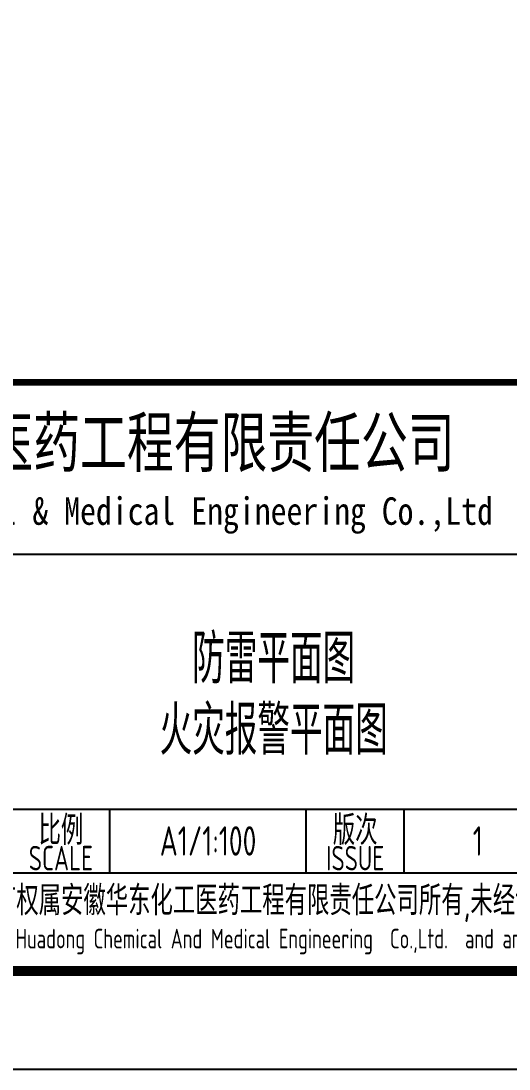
# Model space of a CAD drawing. Extents: x 1151645 to 1632247, y -116298 to 25377.
# Drawn here: x 1413823 to 1418800, y -100998 to -90314 of the extents above; entities that cross this region are included whole.
import ezdxf
from ezdxf.enums import TextEntityAlignment as Align

# ---------------------------------------------------------------- set-up
doc = ezdxf.new("R2010")
doc.units = 0
doc.header["$LTSCALE"] = 1000
doc.header["$MEASUREMENT"] = 0
doc.layers.get('0').update_dxf_attribs({"linetype": 'CONTINUOUS'})
doc.layers.add('PUB_TITLE', color=4, linetype='CONTINUOUS')
doc.styles.add('AHD', font='sceie.shx', dxfattribs={"width": 0.7, "bigfont": 'sceic.shx'})
doc.styles.add('ECEC_TQ_S', font='')
doc.styles.get('ECEC_TQ_S').set_extended_font_data('SimSun')

msp = doc.modelspace()

# ---------------------------------------------------------------- linework, layer by layer
for p, q in [((1408231.1, -95748.1), (1426231.1, -95748.1)), ((1408231.1, -98348.1), (1426231.1, -98348.1)), ((1414731.1, -98998.1), (1414731.1, -98348.1)), ((1416731.1, -98998.1), (1416731.1, -98348.1)), ((1417731.1, -98998.1), (1417731.1, -98348.1)), ((1408231.1, -98998.1), (1426231.1, -98998.1)), ((1408231.1, -99998.1), (1426231.1, -99998.1))]:
    msp.add_line(p, q)
msp.add_lwpolyline([(1426231.1, -93998.1, 70, 70, 0), (1408231.1, -93998.1, 70, 70, 0), (1408231.1, -99998.1, 0, 0, 0)], format="xyseb")
at = {"layer": 'PUB_TITLE', "color": 4}
msp.add_lwpolyline([(1343131.1, -100998.1), (1427231.1, -100998.1), (1427231.1, -41598.1), (1343131.1, -41598.1)], close=True, dxfattribs=at)
at = {"layer": 'PUB_TITLE', "color": 4, "const_width": 100}
msp.add_lwpolyline([(1345631.1, -99998.1), (1426231.1, -99998.1), (1426231.1, -42598.1), (1345631.1, -42598.1)], close=True, dxfattribs=at)

# ---------------------------------------------------------------- texts
for s, height, style, width, p in [('安徽华东化工医药工程有限责任公司', 500, 'ECEC_TQ_S', 0.7, (1414426, -94598.1)), ('安徽华东化工医药工程有限责任公司', 500, 'ECEC_TQ_S', 0.7, (1414426, -94598.1)), ('Anhui Huadong Chemical & Medical Engineering Co.,Ltd', 280, 'ECEC_TQ_S', 0.85, (1414426, -95348.1)), ('Anhui Huadong Chemical & Medical Engineering Co.,Ltd', 280, 'ECEC_TQ_S', 0.85, (1414426, -95348.1)), ('防雷平面图', 500, 'AHD', 0.7, (1416400, -96790.5)), ('火灾报警平面图', 500, 'AHD', 0.7, (1416400, -97516.8)), ('比例', 300, 'AHD', 0.8, (1414231.1, -98548.1)), ('比例', 300, 'AHD', 0.8, (1414231.1, -98548.1)), ('版次', 300, 'AHD', 0.8, (1417231.1, -98548.1)), ('版次', 300, 'AHD', 0.8, (1417231.1, -98548.1)), ('SCALE', 250, 'AHD', 0.8, (1414231.1, -98848.1)), ('SCALE', 250, 'AHD', 0.8, (1414231.1, -98848.1)), ('ISSUE', 250, 'AHD', 0.8, (1417231.1, -98848.1)), ('ISSUE', 250, 'AHD', 0.8, (1417231.1, -98848.1)), ('本文件专有权属安徽华东化工医药工程有限责任公司所有,未经许可不得复制或转让给第三方', 300, 'AHD', 0.8, (1417231.1, -99298.1)), ('本文件专有权属安徽华东化工医药工程有限责任公司所有,未经许可不得复制或转让给第三方', 300, 'AHD', 0.8, (1417231.1, -99298.1)), ('The proprietary right of this document belongs to Anhui Huadong Chemical And Medical Engineering  Co.,Ltd.  and any replication or transfer to the 3rd. side is forbidden without its permission. ', 200, 'AHD', 0.8, (1417231.1, -99698.1)), ('The proprietary right of this document belongs to Anhui Huadong Chemical And Medical Engineering  Co.,Ltd.  and any replication or transfer to the 3rd. side is forbidden without its permission. ', 200, 'AHD', 0.8, (1417231.1, -99698.1))]:
    msp.add_text(s, height=height, dxfattribs=dict(style=style, width=width)).set_placement(p, align=Align.MIDDLE)
at = {"style": 'AHD', "width": 0.8}
for tag, text, p in [('A1/1:100', '1:100', (1415731.1, -98673.1)), ('1', '0', (1418481.1, -98673.1))]:
    msp.add_attdef(tag, text=text, height=300, dxfattribs=at).set_placement(p, align=Align.MIDDLE)

doc.saveas('drawing.dxf')
